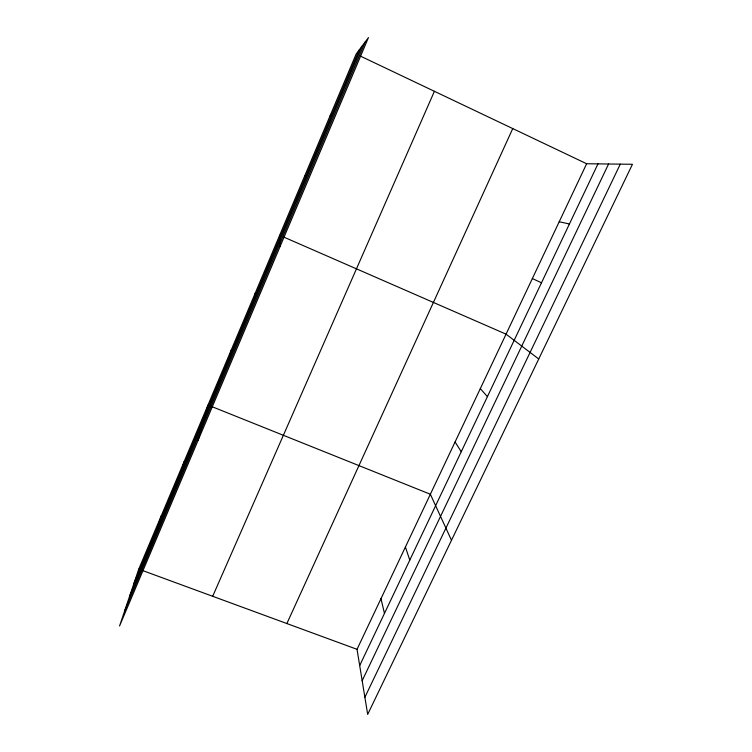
<?xml version="1.0" encoding="UTF-8"?>
<svg xmlns="http://www.w3.org/2000/svg" width="752" height="752" viewBox="0 0 752 752"><rect width="100%" height="100%" fill="white"/><g stroke="black" fill="none" stroke-linecap="round" stroke-linejoin="round"><path stroke-width="1.13" d="M254.467 297.961L255.257 293.101M229.727 356.533L231.381 349.68M198.058 440.399L208.003 405.074M181.157 471.56L184.428 460.929M157.309 528.036L161.351 515.609M133.978 583.27L359.165 50.017M129.523 596.477L362.013 46.21M124.616 610.981L365.162 41.999M212.684 596.289L434.412 91.302M286.869 623.549L512.751 128.573M357.031 649.324L586.645 163.739L632.451 164.284L367.681 714.4L357.031 649.324L142.043 570.336M359.691 665.576L597.972 163.87M362.163 680.71L608.584 164.002M364.88 697.273L620.287 164.133M330.081 115.817L332.083 114.144M559.206 221.755L569.414 223.983M211.256 406.371L430.36 494.243L451.491 540.265M283.955 237.171L506.058 334.161L538.742 358.995M532.35 278.55L541.487 282.79M360.293 56.043L586.645 163.739M304.588 176.212L305.622 176.814M480.302 388.624L487.428 396.624M455.082 441.969L461.249 451.736M405.413 547.005L409.774 560.127M380.973 598.686L384.469 613.406M279.65 235.291L280.054 246.553M138.753 569.132L119.549 626.002L368.442 37.6L356.138 54.069L138.753 569.132"/></g></svg>
